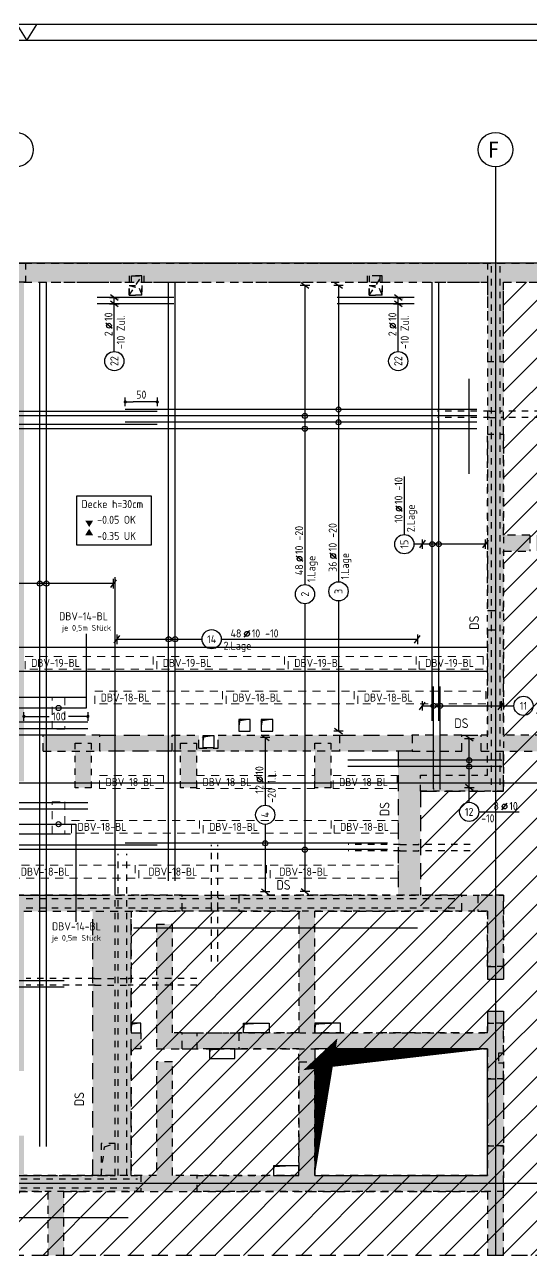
# Model space of a CAD drawing. Extents: x -4.3 to 79.3, y -6.3 to 34.2.
# Drawn here: x 29.69 to 37.62, y 10.48 to 29.7 of the extents above; entities that cross this region are included whole.
import ezdxf
from ezdxf.enums import TextEntityAlignment as Align

# ---------------------------------------------------------------- set-up
doc = ezdxf.new("R2010")
doc.units = 0
doc.header["$LTSCALE"] = 0.5
for name, pattern in [('AUSGEZOGEN', [1000.01, 1000, 0.01]), ('DASHED', [0.75, 0.5, -0.25]), ('DOT', [0.175, 0.05, -0.125]), ('HIDDEN', [0.375, 0.25, -0.125]), ('HIDDEN2', [0.187, 0.125, -0.062]), ('PUNKT', [0.175, 0.05, -0.125]), ('STRICHLINIE', [0.75, 0.5, -0.25]), ('VERDECKT', [0.375, 0.25, -0.125])]:
    doc.linetypes.add(name, pattern=pattern)
for name, color, linetype in [('1.UG', 7, 'Continuous'), ('ACHSEN', 7, 'Continuous'), ('BETON', 7, 'Continuous'), ('Brüstung 1.UG', 7, 'Continuous'), ('DD', 7, 'Continuous'), ('DRUEBER', 7, 'Continuous'), ('DS', 7, 'Continuous'), ('grau_dunkel', 7, 'Continuous'), ('grau_hell', 7, 'Continuous'), ('grau_mittel', 7, 'Continuous'), ('HILFE', 7, 'Continuous'), ('koten', 7, 'Continuous'), ('MASSE', 7, 'Continuous'), ('OBJEKT', 7, 'Continuous'), ('RAHMEN', 7, 'Continuous'), ('RND', 7, 'Continuous'), ('SCHATTEN', 7, 'Continuous'), ('SFP_Achsen', 7, 'Continuous'), ('TEXT', 7, 'Continuous'), ('TWP_Auflager_Schraff', 7, 'Continuous'), ('VERDECKT', 7, 'Continuous'), ('VERDECKT2', 7, 'Continuous')]:
    doc.layers.add(name, color=color, linetype=linetype)
doc.layers.add('NOPLOT', color=7, linetype='Continuous', plot=False)
doc.styles.add('helv', font='tahoma.ttf')
doc.styles.add('txt', font='isocp.shx')
doc.dimstyles.new('DOT_I', dxfattribs={"dimscale": 0.5, "dimtxt": 0.25, "dimasz": 0.25, "dimexe": 0.1, "dimexo": 0.3, "dimgap": 0.1, "dimtad": 1, "dimdec": 3, "dimzin": 3, "dimtxsty": 'txt', "dimblk": 'DOT', "dimblk1": 'DOT', "dimblk2": 'DOT', "dimsah": 1, "dimcen": 0.1, "dimse1": 1, "dimse2": 1, "dimazin": 0, "dimtfac": 1, "dimtdec": 4, "dimtix": 1, "dimtmove": 2, "dimatfit": 3, "dimfxl": 0, "dimtvp": 1, "dimtolj": 1, "dimtzin": 0, "dimarcsym": 0})
pattern_1 = [(0, (-9.57269, -49.19887), (0.0396875, 0.079375), [0, -0.079375])]

# ---------------------------------------------------------------- blocks, each defined once
blk = doc.blocks.new('okrd_o')
at = {"layer": 'koten', "color": 7, "linetype": 'Continuous'}
blk.add_solid([(-0.125, 0.202), (0.125, 0.202), (0, 0)], dxfattribs=at)
at = {"layer": 'koten', "style": 'txt'}
blk.add_attdef('OKRD', (0.25, 0.1), '', height=0.25, dxfattribs=at)
blk = doc.blocks.new('okrd_u')
at = {"layer": 'koten', "color": 7, "linetype": 'Continuous'}
blk.add_solid([(-0.125, -0.202), (0.125, -0.202), (0, 0)], dxfattribs=at)
at = {"layer": 'koten', "style": 'txt'}
blk.add_attdef('OKRD', (0.25, -0.35), '', height=0.25, dxfattribs=at)
blk = doc.blocks.new('lei_gre')
at = {"layer": 'RND', "color": 7, "linetype": 'Continuous'}
for p, q in [((-0.09, -0.12), (0.09, 0.12)), ((0, 0.15), (0, -0.15))]:
    blk.add_line(p, q, dxfattribs=at)
blk = doc.blocks.new('RND_LEI')
at = {"layer": 'RND', "color": 7, "linetype": 'Continuous'}
blk.add_line((1.022, 0.066), (1.19, 0.27), dxfattribs=at)
for centre, radius in [((0, 0), 0.3), ((1.106, 0.168), 0.075)]:
    blk.add_circle(centre, radius, dxfattribs=at)
at = {"layer": 'RND', "color": 7, "linetype": 'Continuous', "style": 'txt'}
blk.add_attdef('POSL', text='', height=0.25, dxfattribs=at).set_placement((0, 0), align=Align.MIDDLE)
blk.add_attdef('ANZ', text='', height=0.25, dxfattribs=at).set_placement((0.931, 0.057), align=Align.RIGHT)
for tag, p in [('DUM', (1.253, 0.057)), ('ABSTD', (1.674, 0.057)), ('POSTXT', (0.374, -0.327))]:
    blk.add_attdef(tag, p, '', height=0.25, dxfattribs=at)
blk = doc.blocks.new('DOT')
at = {"layer": 'MASSE', "color": 7, "linetype": 'Continuous'}
for p, q in [((0, 0), (-1, 0)), ((0, 0.54), (0, -0.54))]:
    blk.add_line(p, q, dxfattribs=at)
at = {"layer": 'MASSE', "color": 7, "linetype": 'Continuous', "const_width": 0.2}
blk.add_lwpolyline([(-0.1, 0, 1), (0.1, 0, 1)], format="xyb", close=True, dxfattribs=at)
blk = doc.blocks.new('*D26')
at = {"layer": 'Defpoints', "color": 0, "linetype": 'AUSGEZOGEN', "transparency": 16777216}
for p in [(31.264, 23.807), (31.264, 23.807), (31.764, 23.807)]:
    blk.add_point(p, dxfattribs=at)
at = {"layer": 'MASSE', "color": 0, "linetype": 'AUSGEZOGEN', "lineweight": -2, "transparency": 16777216}
blk.add_line((31.639, 23.807), (31.389, 23.807), dxfattribs=at)
at = {"layer": 'MASSE', "color": 0, "linetype": 'AUSGEZOGEN', "lineweight": -2, "transparency": 16777216, "xscale": 0.125, "yscale": 0.125, "zscale": 0.125, "rotation": 180}
blk.add_blockref('DOT', (31.264, 23.807), dxfattribs=at)
at = {"layer": 'MASSE', "color": 0, "linetype": 'AUSGEZOGEN', "lineweight": -2, "transparency": 16777216, "xscale": 0.125, "yscale": 0.125, "zscale": 0.125}
blk.add_blockref('DOT', (31.764, 23.807), dxfattribs=at)
at = {"layer": 'MASSE', "color": 0, "linetype": 'AUSGEZOGEN', "transparency": 16777216, "insert": (31.514, 23.92), "char_height": 0.125, "attachment_point": 5, "style": 'txt'}
blk.add_mtext('\\A1;50', dxfattribs=at)
blk = doc.blocks.new('*D39')
at = {"layer": 'Defpoints', "color": 0, "linetype": 'AUSGEZOGEN', "transparency": 16777216}
for p in [(29.679, 18.894), (29.679, 18.894), (30.679, 18.894)]:
    blk.add_point(p, dxfattribs=at)
at = {"layer": 'MASSE', "color": 0, "linetype": 'AUSGEZOGEN', "lineweight": -2, "transparency": 16777216}
for p, q in [((29.804, 18.894), (30.075, 18.894)), ((30.554, 18.894), (30.375, 18.894))]:
    blk.add_line(p, q, dxfattribs=at)
at = {"layer": 'MASSE', "color": 0, "linetype": 'AUSGEZOGEN', "lineweight": -2, "transparency": 16777216, "xscale": 0.125, "yscale": 0.125, "zscale": 0.125, "rotation": 180}
blk.add_blockref('DOT', (29.679, 18.894), dxfattribs=at)
at = {"layer": 'MASSE', "color": 0, "linetype": 'AUSGEZOGEN', "lineweight": -2, "transparency": 16777216, "xscale": 0.125, "yscale": 0.125, "zscale": 0.125}
blk.add_blockref('DOT', (30.679, 18.894), dxfattribs=at)
at = {"layer": 'MASSE', "color": 0, "linetype": 'AUSGEZOGEN', "transparency": 16777216, "insert": (30.225, 18.894), "char_height": 0.125, "attachment_point": 5, "style": 'txt'}
blk.add_mtext('\\A1;100', dxfattribs=at)
blk = doc.blocks.new('A1-35-0')
at = {"layer": 'RAHMEN'}
blk.add_line((118.9, 59.4), (0, 59.4), dxfattribs=at)
at = {"layer": 'RAHMEN', "color": 7, "linetype": 'Continuous'}
for p, q in [((59.14, 59.4), (59.45, 58.9)), ((59.45, 58.9), (59.76, 59.4))]:
    blk.add_line(p, q, dxfattribs=at)
at = {"layer": 'RAHMEN', "color": 5}
blk.add_line((118.4, 58.9), (2, 58.9), dxfattribs=at)

msp = doc.modelspace()

# ---------------------------------------------------------------- hatches: boundary and pattern name
at = {"layer": '1.UG', "linetype": 'DOT'}
h = msp.add_hatch(dxfattribs=at)
h.set_pattern_fill('DOTS', scale=0.05, double=1)
h.set_pattern_definition(pattern_1)
h.paths.add_polyline_path([(32.3895, 13.9513), (32.3895, 13.7013), (33.9795, 13.7013), (33.9795, 11.7263), (32.3895, 11.7263), (32.3895, 11.4763), (37.1795, 11.4763), (37.1795, 12.1863), (36.9295, 12.1863), (36.9295, 11.7263), (34.2295, 11.7263), (34.2295, 13.7013), (36.9295, 13.7013), (36.9295, 13.2363), (37.1795, 13.2363), (37.1795, 14.101), (36.9295, 14.101), (36.9295, 13.9513)], flags=17)
h.paths.add_polyline_path([(13.3545, 11.4763), (13.3545, 11.7263), (9.5895, 11.7263), (9.5895, 11.4763)], flags=17)
h.paths.add_polyline_path([(4.6895, 13.8713), (4.6895, 25.6763), (8.1795, 25.6763), (8.1795, 17.7263), (9.5545, 17.7263), (9.5545, 17.9763), (8.4295, 17.9763), (8.4295, 25.6763), (10.6795, 25.6763), (10.6795, 24.4363), (10.9295, 24.4363), (10.9295, 25.9763), (4.5295, 25.9763), (4.5295, 18.9013), (4.4795, 18.9013), (4.4795, 14.1713), (4.0245, 14.1713), (4.0245, 13.8713)])
h.paths.add_polyline_path([(10.9295, 23.3013), (10.6795, 23.3013), (10.6795, 17.7263), (10.9295, 17.7263)])
h.paths.add_polyline_path([(43.1545, 11.7513), (43.1545, 11.4513), (43.4545, 11.4513), (43.4545, 11.7513)])
h.paths.add_polyline_path([(43.4545, 18.4763), (43.1545, 18.4763), (43.1545, 17.7263), (43.4545, 17.7263)])
h.paths.add_polyline_path([(43.4545, 25.9763), (36.9295, 25.9763), (36.9295, 24.4363), (37.1795, 24.4363), (37.1795, 25.6763), (39.4295, 25.6763), (39.4295, 17.9763), (38.3045, 17.9763), (38.3045, 17.7263), (39.6795, 17.7263), (39.6795, 25.6763), (43.1545, 25.6763), (43.1545, 20.9763), (43.4545, 20.9763)])
h.paths.add_polyline_path([(36.9295, 17.9763), (35.8795, 17.9763), (35.8795, 17.7263), (37.1795, 17.7263), (37.1795, 23.3013), (36.9295, 23.3013)])
h.paths.add_polyline_path([(34.2295, 17.7813), (34.4795, 17.7813), (34.4795, 18.4763), (34.2295, 18.4763)])
h.paths.add_polyline_path([(32.3795, 18.4763), (32.1295, 18.4763), (32.1295, 17.7813), (32.3795, 17.7813)])
h.paths.add_polyline_path([(30.7295, 18.4763), (30.4795, 18.4763), (30.4795, 17.7813), (30.7295, 17.7813)])
h.paths.add_polyline_path([(28.6295, 18.4763), (28.3795, 18.4763), (28.3795, 17.7813), (28.6295, 17.7813)])
h.paths.add_polyline_path([(26.7295, 17.7813), (26.9795, 17.7813), (26.9795, 18.4763), (26.7295, 18.4763)])
h.paths.add_polyline_path([(24.6295, 17.7813), (24.8795, 17.7813), (24.8795, 18.4763), (24.6295, 18.4763)])
h.paths.add_polyline_path([(22.9795, 17.7813), (23.2295, 17.7813), (23.2295, 18.4763), (22.9795, 18.4763)])
h.paths.add_polyline_path([(21.1295, 18.4763), (20.8795, 18.4763), (20.8795, 17.7813), (21.1295, 17.7813)])
h.paths.add_polyline_path([(19.2295, 17.7813), (19.4795, 17.7813), (19.4795, 18.4763), (19.2295, 18.4763)])
h.paths.add_polyline_path([(17.1295, 17.7813), (17.3795, 17.7813), (17.3795, 18.4763), (17.1295, 18.4763)])
h.paths.add_polyline_path([(15.7295, 18.4763), (15.4795, 18.4763), (15.4795, 17.7813), (15.7295, 17.7813)])
h.paths.add_polyline_path([(13.6295, 18.4763), (13.3795, 18.4763), (13.3795, 17.7813), (13.6295, 17.7813)])
h.paths.add_polyline_path([(14.7045, 25.9763), (14.4045, 25.9763), (14.4045, 25.6763), (14.7045, 25.6763)])
h.paths.add_polyline_path([(21.9045, 25.6763), (22.2045, 25.6763), (22.2045, 25.9763), (21.9045, 25.9763)])
h.paths.add_polyline_path([(29.7045, 25.9763), (29.4045, 25.9763), (29.4045, 25.6763), (29.7045, 25.6763)])
h.paths.add_polyline_path([(31.1045, 11.7263), (19.0295, 11.7263), (19.0295, 15.8513), (20.2295, 15.8513), (20.2295, 16.1013), (17.4645, 16.1013), (17.4645, 15.8513), (17.6145, 15.8513), (17.6145, 14.6613), (14.7645, 14.6613), (14.7645, 15.8513), (16.5795, 15.8513), (16.5795, 16.1013), (8.1795, 16.1013), (8.1795, 11.4763), (8.5795, 11.4763), (8.5795, 11.7263), (8.4295, 11.7263), (8.4295, 15.8513), (14.5145, 15.8513), (14.5145, 11.7263), (14.3645, 11.7263), (14.3645, 11.4763), (14.9145, 11.4763), (14.9145, 11.7263), (14.7645, 11.7263), (14.7645, 14.4113), (17.8645, 14.4113), (17.8645, 15.8513), (18.7795, 15.8513), (18.7795, 11.7263), (15.9245, 11.7263), (15.9245, 11.4763), (31.5045, 11.4763), (31.5045, 11.7263), (31.3545, 11.7263), (31.3545, 13.7013), (31.5045, 13.7013), (31.5045, 13.9513), (31.3545, 13.9513), (31.3545, 15.8513), (36.9295, 15.8513), (36.9295, 14.986), (37.1795, 14.986), (37.1795, 16.1013), (31.1045, 16.1013)])
h.paths.add_polyline_path([(4.4795, 10.4763), (4.6895, 10.4763), (4.6895, 11.8213), (4.0245, 11.8213), (4.0245, 11.5213), (4.4795, 11.5213)])
at = {"layer": 'Brüstung 1.UG', "linetype": 'DOT'}
h = msp.add_hatch(dxfattribs=at)
h.set_pattern_fill('DOTS', color=102, scale=0.05, double=1)
h.set_pattern_definition(pattern_1)
h.paths.add_polyline_path([(14.4045, 25.6763), (14.4045, 25.9763), (10.9295, 25.9763), (10.9295, 25.6763)])
h.paths.add_polyline_path([(21.9045, 25.6763), (21.9045, 25.9763), (14.7045, 25.9763), (14.7045, 25.6763)])
h.paths.add_polyline_path([(29.4045, 25.6763), (29.4045, 25.9763), (22.2045, 25.9763), (22.2045, 25.6763)])
h.paths.add_polyline_path([(36.9295, 25.6763), (36.9295, 25.9763), (29.7045, 25.9763), (29.7045, 25.6763)])
h.paths.add_polyline_path([(43.4545, 17.7263), (43.1545, 17.7263), (43.1545, 11.7513), (43.4545, 11.7513)])
h.paths.add_polyline_path([(43.1545, 10.4763), (43.4545, 10.4763), (43.4545, 11.4513), (43.1545, 11.4513)])
at = {"layer": 'grau_hell', "linetype": 'AUSGEZOGEN'}
h = msp.add_hatch(dxfattribs=at)
h.set_pattern_fill('ANSI31', color=9, scale=0.1, style=0, double=1)
h.set_pattern_definition([(45, (-0.26874, -11.68213), (-0.2245064, 0.2245064), [])])
h.paths.add_polyline_path([(34.2295, 13.7013), (36.9295, 13.7013), (36.9295, 11.7263), (34.2295, 11.7263)], flags=16)
h.paths.add_polyline_path([(10.9295, 15.8513), (10.9295, 17.7263), (10.6795, 17.7263), (10.6795, 25.6763), (8.1795, 25.6763), (8.1795, 20.8113), (6.7295, 20.8113), (6.7295, 20.3463), (6.2045, 20.3463), (6.2045, 20.7635), (4.4545, 20.7635), (4.4545, 18.9013), (4.4045, 18.9013), (4.4045, 14.1713), (4.0245, 14.1713), (4.0245, 11.5213), (4.4045, 11.5213), (4.4045, 10.4763), (43.4545, 10.4763), (43.4545, 21.7635), (41.7045, 21.7635), (41.7045, 21.3463), (41.1295, 21.3463), (41.1295, 21.8113), (39.6795, 21.8113), (39.6795, 25.6763), (37.1795, 25.6763), (37.1795, 17.7263), (35.8795, 17.7263), (35.8795, 15.8513), (31.3545, 15.8513), (31.3545, 11.4763), (20.2295, 11.4763), (20.2295, 15.8513), (17.4645, 15.8513), (17.4645, 16.1013), (16.5795, 16.1013), (16.5795, 15.8513)])
at = {"layer": 'grau_hell'}
msp.add_hatch(color=9, dxfattribs=at).paths.add_polyline_path([(36.5295, 18.6013), (36.5295, 18.3513), (36.8295, 18.3513), (36.8295, 18.6013)])
h = msp.add_hatch(color=9, dxfattribs=at)
h.paths.add_polyline_path([(35.7495, 18.3513), (35.5295, 18.3513), (35.5295, 16.1013), (35.8795, 16.1013), (35.8795, 17.7263), (35.8795, 17.9763), (36.9295, 17.9763), (36.9295, 18.3513)])
h.paths.add_polyline_path([(35.8795, 17.9763), (35.8795, 17.7263), (37.0545, 17.7263), (37.0545, 18.3513), (36.9295, 18.3513), (36.9295, 17.9763)])
h.paths.add_polyline_path([(37.0545, 17.7263), (37.1795, 17.7263), (37.1795, 18.3513), (37.0545, 18.3513)])
at = {"layer": 'grau_mittel'}
h = msp.add_hatch(color=61, dxfattribs=at)
h.paths.add_polyline_path([(37.6895, 21.7263), (37.6895, 21.4763), (37.7995, 21.4763), (37.7995, 21.7263)])
h.paths.add_polyline_path([(16.9295, 10.4763), (17.1795, 10.4763), (17.1795, 11.4763), (17.4145, 11.4763), (17.4145, 11.7263), (16.7945, 11.7263), (16.7945, 11.4763), (16.9295, 11.4763)])
h.paths.add_polyline_path([(8.1795, 17.1262), (8.4295, 17.1262), (8.4295, 17.3163), (8.1795, 17.3163)])
h.paths.add_polyline_path([(8.4295, 16.9262), (8.1795, 16.9262), (8.1795, 15.8013), (4.7545, 15.8013), (4.7545, 18.6513), (8.1795, 18.6513), (8.1795, 18.4513), (8.4295, 18.4513), (8.4295, 19.0513), (8.1795, 19.0513), (8.1795, 18.9013), (4.7545, 18.9013), (4.7545, 25.6763), (8.1795, 25.6763), (8.1795, 20.5513), (8.4295, 20.5513), (8.4295, 25.9763), (4.4545, 25.9763), (4.4545, 18.9013), (4.4045, 18.9013), (4.4045, 10.4763), (4.7545, 10.4763), (4.7545, 11.4763), (8.5495, 11.4763), (8.5495, 11.7263), (8.4295, 11.7263), (8.4295, 12.4713), (8.1795, 12.4713), (8.1795, 11.7263), (4.7545, 11.7263), (4.7545, 15.5513), (8.1795, 15.5513), (8.1795, 14.4813), (8.4295, 14.4813)])
h.paths.add_polyline_path([(11.4295, 11.7263), (11.4295, 11.4763), (14.7845, 11.4763), (14.7845, 11.7263)])
h.paths.add_polyline_path([(11.1295, 11.4763), (11.1295, 11.7263), (10.5595, 11.7263), (10.5595, 11.4763), (10.6795, 11.4763), (10.6795, 10.4763), (10.9295, 10.4763), (10.9295, 11.4763)])
h.paths.add_polyline_path([(19.6245, 11.4763), (19.6245, 11.7263), (19.4245, 11.7263), (19.4245, 11.4763)])
h.paths.add_polyline_path([(27.2845, 11.4763), (27.2845, 11.7263), (19.9244, 11.7263), (19.9244, 11.4763)])
h.paths.add_polyline_path([(31.7545, 13.7013), (32.1545, 13.7013), (32.1545, 13.9513), (32.0045, 13.9513), (32.0045, 15.6512), (31.7545, 15.6512)])
h.paths.add_polyline_path([(34.2295, 13.5012), (33.9795, 13.5012), (33.9795, 11.7263), (32.0045, 11.7263), (32.0045, 13.5011), (31.7545, 13.5011), (31.7545, 11.7263), (29.6795, 11.7263), (29.6795, 12.3463), (29.4295, 12.3463), (29.4295, 11.7263), (27.5845, 11.7263), (27.5845, 11.4763), (30.0545, 11.4763), (30.0545, 10.4763), (30.3045, 10.4763), (30.3045, 11.4763), (36.9295, 11.4763), (36.9295, 10.4763), (37.1795, 10.4763), (37.1795, 12.1863), (36.9295, 12.1863), (36.9295, 11.7263), (34.2295, 11.7263)])
h.paths.add_polyline_path([(36.7795, 16.1013), (36.7795, 15.8513), (36.9295, 15.8513), (36.9295, 14.9863), (37.1795, 14.9863), (37.1795, 16.1013)])
h.paths.add_polyline_path([(37.1795, 13.4862), (37.0995, 13.4862), (37.0995, 13.6362), (37.1795, 13.6362), (37.1795, 14.1013), (36.9295, 14.1013), (36.9295, 13.9513), (34.2295, 13.9512), (34.2295, 15.8513), (36.5295, 15.8513), (36.5295, 16.1013), (33.0395, 16.1013), (33.0395, 15.8513), (33.9795, 15.8512), (33.9795, 13.9513), (33.0395, 13.9513), (33.0395, 13.7013), (36.9295, 13.7013), (36.9295, 13.2363), (37.1795, 13.2363)])
h.paths.add_polyline_path([(36.5295, 18.3513), (36.5295, 18.6013), (35.7495, 18.6013), (35.7495, 18.3513)])
h.paths.add_polyline_path([(36.8295, 18.6013), (36.8295, 18.3513), (37.7995, 18.3513), (37.7995, 18.6013), (37.1795, 18.6013), (37.1795, 20.2463), (36.9295, 20.2463), (36.9295, 18.6013)])
h.paths.add_polyline_path([(29.9795, 18.6013), (29.9795, 18.3513), (30.8645, 18.3513), (30.8645, 18.6013)])
h.paths.add_polyline_path([(32.1545, 16.1013), (29.4295, 16.1013), (29.4295, 13.3563), (29.6795, 13.3563), (29.6795, 15.8513), (31.7545, 15.8513), (31.7545, 15.8512), (32.0045, 15.8512), (32.0045, 15.8513), (32.1545, 15.8513)])
h.paths.add_polyline_path([(31.5595, 25.7762), (31.5595, 25.6763), (35.0495, 25.6763), (35.0495, 25.7762), (35.2495, 25.7762), (35.2495, 25.6763), (36.9295, 25.6763), (36.9295, 20.5463), (37.1795, 20.5463), (37.1795, 21.4763), (37.5895, 21.4763), (37.5895, 21.7263), (37.1795, 21.7263), (37.1795, 25.6763), (39.4295, 25.6763), (39.4295, 21.7263), (38.8095, 21.7263), (38.8095, 21.4763), (39.4295, 21.4763), (39.4295, 18.6013), (38.8095, 18.6013), (38.8095, 18.3513), (39.4295, 18.3513), (39.4295, 18.1513), (39.6795, 18.1513), (39.6795, 25.6763), (43.1545, 25.6763), (43.1545, 16.5013), (39.6795, 16.5013), (39.6795, 16.6513), (39.4295, 16.6513), (39.4295, 15.2513), (39.6795, 15.2513), (39.6795, 15.6263), (39.5795, 15.6263), (39.5795, 15.9763), (39.6795, 15.9763), (39.6795, 16.2513), (43.1545, 16.2513), (43.1545, 11.4263), (39.6795, 11.4263), (39.6795, 12.2263), (39.4295, 12.2263), (39.4295, 11.0263), (39.6795, 11.0263), (39.6795, 11.1763), (43.1545, 11.1763), (43.1545, 10.4763), (43.4545, 10.4763), (43.4545, 25.9763), (29.4295, 25.9763), (29.4295, 17.8813), (29.6795, 17.8813), (29.6795, 25.6763), (31.3595, 25.6763), (31.3595, 25.7762)])
h = msp.add_hatch(color=61, dxfattribs=at)
h.paths.add_polyline_path([(31.9995, 18.3513), (31.9995, 18.6013), (30.8645, 18.6013), (30.8645, 18.3513)])
h.paths.add_polyline_path([(35.5295, 18.3513), (35.5295, 18.6013), (34.6145, 18.6013), (34.6145, 18.3513)])
h.paths.add_polyline_path([(35.5295, 18.3513), (35.7495, 18.3513), (35.7495, 18.6013), (35.5295, 18.6013)])
h.paths.add_polyline_path([(32.4145, 18.4012), (32.4145, 18.6013), (31.9995, 18.6013), (31.9995, 18.3513), (34.6145, 18.3513), (34.6145, 18.6013), (32.7145, 18.6013), (32.7145, 18.4012)])
for points in [[(33.0395, 15.8513), (33.0395, 16.1013), (32.1545, 16.1013), (32.1545, 15.8513)], [(32.1545, 13.9513), (32.1545, 13.7013), (33.0395, 13.7013), (33.0395, 13.9513)], [(37.1795, 13.2363), (36.9295, 13.2363), (36.9295, 12.1863), (37.1795, 12.1863)]]:
    msp.add_hatch(color=61, dxfattribs=at).paths.add_polyline_path(points)
h = msp.add_hatch(color=61, dxfattribs=at)
h.paths.add_polyline_path([(36.9295, 14.7913), (37.1795, 14.7913), (37.1795, 14.9863), (36.9295, 14.9863)])
h.paths.add_polyline_path([(37.1795, 14.2913), (36.9295, 14.2913), (36.9295, 14.1013), (37.1795, 14.1013)])

# ---------------------------------------------------------------- linework, layer by layer
at = {"layer": '1.UG', "color": 7, "linetype": 'PUNKT', "lineweight": -2}
for points in [[(29.4045, 25.9763), (29.7045, 25.9763), (29.7045, 25.6763), (29.4045, 25.6763)], [(30.4795, 18.4763), (30.7295, 18.4763), (30.7295, 17.7813), (30.4795, 17.7813)], [(32.1295, 18.4763), (32.3795, 18.4763), (32.3795, 17.7813), (32.1295, 17.7813)], [(34.2295, 18.4763), (34.4795, 18.4763), (34.4795, 17.7813), (34.2295, 17.7813)]]:
    msp.add_lwpolyline(points, close=True, dxfattribs=at)
for points in [[(43.4545, 20.9763), (43.4545, 25.9763), (36.9295, 25.9763), (36.9295, 24.4363), (37.1795, 24.4363), (37.1795, 25.6763), (39.4295, 25.6763), (39.4295, 17.9763), (38.3045, 17.9763), (38.3045, 17.7263), (39.6795, 17.7263), (39.6795, 25.6763), (43.1545, 25.6763), (43.1545, 20.9763), (43.4545, 20.9763)], [(36.9295, 23.3013), (37.1795, 23.3013), (37.1795, 17.7263), (35.8795, 17.7263), (35.8795, 17.9763), (36.9295, 17.9763), (36.9295, 23.3013)], [(19.0295, 11.7263), (31.1045, 11.7263), (31.1045, 16.1013), (37.1795, 16.1013), (37.1795, 14.986), (36.9295, 14.986), (36.9295, 15.8513), (31.3545, 15.8513), (31.3545, 13.9513), (31.5045, 13.9513), (31.5045, 13.7013), (31.3545, 13.7013), (31.3545, 11.7263), (31.5045, 11.7263), (31.5045, 11.4763), (15.9245, 11.4763)], [(32.3895, 13.9513), (36.9295, 13.9513), (36.9295, 14.101), (37.1795, 14.101), (37.1795, 13.2363), (36.9295, 13.2363), (36.9295, 13.7013), (34.2295, 13.7013), (34.2295, 11.7263), (36.9295, 11.7263), (36.9295, 12.1863), (37.1795, 12.1863), (37.1795, 11.4763), (32.3895, 11.4763), (32.3895, 11.7263), (33.9795, 11.7263), (33.9795, 13.7013), (32.3895, 13.7013), (32.3895, 13.9513)]]:
    msp.add_lwpolyline(points, dxfattribs=at)
at = {"layer": 'ACHSEN', "color": 140, "linetype": 'AUSGEZOGEN'}
for p, q in [((37.0545, 27.4763), (37.0545, 10.4763)), ((43.4545, 25.9763), (2.2545, 25.9763)), ((43.4545, 17.8513), (2.2545, 17.8513)), ((43.4545, 11.6013), (2.2545, 11.6013))]:
    msp.add_line(p, q, dxfattribs=at)
at = {"layer": 'BETON', "color": 6, "linetype": 'AUSGEZOGEN'}
msp.add_line((43.4545, 25.9763), (27.2045, 25.9763), dxfattribs=at)
for points in [[(33.0395, 18.6663), (33.2195, 18.6663), (33.2195, 18.8463), (33.0395, 18.8463)], [(33.3895, 18.6663), (33.5695, 18.6663), (33.5695, 18.8463), (33.3895, 18.8463)], [(32.4745, 18.4113), (32.6545, 18.4113), (32.6545, 18.5913), (32.4745, 18.5913)], [(31.5045, 14.1013), (31.3545, 14.1013), (31.3545, 13.9513), (31.5045, 13.9513)], [(33.1145, 14.1013), (33.5145, 14.1013), (33.5145, 13.9513), (33.1145, 13.9513)], [(34.2295, 13.9512), (34.6295, 13.9512), (34.6295, 14.1013), (34.2295, 14.1013)], [(32.5795, 13.5513), (32.9795, 13.5513), (32.9795, 13.7013), (32.5795, 13.7013)], [(34.2295, 11.7263), (36.9295, 11.7263), (36.9295, 13.7013), (34.2295, 13.7013)], [(33.5795, 11.7263), (33.9795, 11.7263), (33.9795, 11.8763), (33.5795, 11.8763)]]:
    msp.add_lwpolyline(points, close=True, dxfattribs=at)
at = {"layer": 'Brüstung 1.UG', "color": 102, "linetype": 'DOT'}
for p, q in [((29.7045, 25.9763), (36.9295, 25.9763)), ((29.7045, 25.6763), (36.9295, 25.6763))]:
    msp.add_line(p, q, dxfattribs=at)
at = {"layer": 'DD', "color": 7, "linetype": 'HIDDEN2'}
for p, q in [((31.3245, 25.6263), (31.4812, 25.5861)), ((31.4812, 25.5861), (31.5245, 25.4763)), ((35.0795, 25.6263), (35.2362, 25.5861)), ((35.2362, 25.5861), (35.2795, 25.4763)), ((30.8845, 11.7263), (30.9393, 12.1712)), ((30.9393, 12.1712), (31.1045, 12.2263))]:
    msp.add_line(p, q, dxfattribs=at)
for points in [[(31.3245, 25.6263), (31.5245, 25.6263), (31.5245, 25.4763), (31.3245, 25.4763)], [(35.0795, 25.6263), (35.2795, 25.6263), (35.2795, 25.4763), (35.0795, 25.4763)], [(30.8845, 11.7263), (31.1045, 11.7263), (31.1045, 12.2263), (30.8845, 12.2263)]]:
    msp.add_lwpolyline(points, close=True, dxfattribs=at)
at = {"layer": 'DRUEBER', "color": 7, "linetype": 'PUNKT'}
for p, q in [((31.3245, 25.4763), (31.5245, 25.7763)), ((35.0795, 25.4763), (35.2795, 25.7763))]:
    msp.add_line(p, q, dxfattribs=at)
for points in [[(31.3245, 25.4763), (31.5245, 25.4763), (31.5245, 25.7763), (31.3245, 25.7763)], [(35.0795, 25.4763), (35.2795, 25.4763), (35.2795, 25.7763), (35.0795, 25.7763)]]:
    msp.add_lwpolyline(points, close=True, dxfattribs=at)
at = {"layer": 'DS', "color": 1, "linetype": 'DASHED'}
for p, q in [((36.5295, 18.6013), (36.8295, 18.6013)), ((35.5295, 18.3513), (35.5295, 16.1013)), ((37.1795, 17.7263), (37.1795, 18.3513)), ((35.8795, 17.7263), (35.8795, 16.1013)), ((35.8795, 17.7263), (37.1795, 17.7263)), ((30.7543, 11.7263), (30.7543, 15.8513)), ((31.3545, 11.7263), (31.3545, 15.8513)), ((20.5793, 11.7263), (30.7543, 11.7263))]:
    msp.add_line(p, q, dxfattribs=at)
at = {"layer": 'grau_dunkel', "color": 21}
msp.add_lwpolyline([(36.9295, 13.7013, 0, 0.31, 0), (34.2384, 13.5465, 0, 0, 0), (34.39, 13.6881, 0.3221, 0, 0), (34.2295, 11.7263, 0, 0, 0)], format="xyseb", dxfattribs=at)
at = {"layer": 'grau_hell', "color": 9}
msp.add_solid([(30.7543, 11.7263), (31.3545, 11.7263), (30.7543, 15.8513), (31.3545, 15.8513)], dxfattribs=at)
at = {"layer": 'HILFE', "color": 102, "linetype": 'AUSGEZOGEN'}
for p, q in [((30.6593, 19.0261), (30.6593, 20.1843)), ((19.5951, 19.0261), (30.6593, 19.0261)), ((19.5951, 17.2115), (30.4925, 17.2115)), ((30.4925, 17.2115), (30.4925, 15.6859))]:
    msp.add_line(p, q, dxfattribs=at)
at = {"layer": 'HILFE', "color": 102, "linetype": 'DASHED'}
msp.add_line((43.5545, 10.4763), (4.3045, 10.4763), dxfattribs=at)
at = {"layer": 'NOPLOT', "color": 191, "linetype": 'AUSGEZOGEN'}
for p, q in [((36.6445, 22.6825), (36.6445, 24.1664)), ((31.1045, 16.1013), (31.1045, 21.071)), ((28.4295, 19.9763), (36.9295, 19.9763)), ((28.4295, 19.6013), (36.9295, 19.6013)), ((10.9545, 19.1948), (30.6568, 19.1948)), ((30.5341, 18.6013), (12.3956, 18.6013)), ((10.9545, 17.0627), (30.4084, 17.0627)), ((20.5793, 16.1013), (31.0008, 16.1013)), ((31.3915, 15.5908), (35.8335, 15.5908)), ((20.258, 11.0655), (31.3106, 11.0655))]:
    msp.add_line(p, q, dxfattribs=at)
at = {"layer": 'OBJEKT', "color": 1, "linetype": 'AUSGEZOGEN'}
msp.add_lwpolyline([(30.5043, 22.3403), (31.6707, 22.3403), (31.6707, 21.5707), (30.5043, 21.5707)], close=True, dxfattribs=at)
at = {"layer": 'RND', "color": 7, "linetype": 'AUSGEZOGEN'}
for p, q in [((34.0737, 25.6273), (34.0737, 20.9539)), ((34.5984, 25.6263), (34.5984, 20.9974)), ((31.0924, 24.5943), (31.0924, 25.2343)), ((35.5325, 24.5943), (35.5325, 25.2343)), ((35.6284, 21.7352), (35.6284, 22.6414)), ((35.9114, 21.5852), (35.7784, 21.5852)), ((36.8952, 21.5852), (35.9114, 21.5852)), ((31.0775, 20.9699), (29.4744, 20.9699)), ((34.0737, 20.6539), (34.0737, 16.1594)), ((34.5984, 20.6974), (34.5984, 18.6667)), ((31.1337, 20.1005), (32.4643, 20.1005)), ((32.7643, 20.1005), (35.8324, 20.1005)), ((35.9078, 19.0597), (37.1411, 19.0597)), ((37.1411, 19.0597), (37.3417, 19.0597)), ((33.4518, 18.5633), (33.4518, 17.5079)), ((36.6429, 17.7837), (36.6429, 18.5511)), ((36.6429, 17.5536), (36.6429, 17.7837)), ((36.7929, 17.4036), (37.426, 17.4036)), ((33.4518, 17.2079), (33.4518, 16.1544))]:
    msp.add_line(p, q, dxfattribs=at)
at = {"layer": 'RND', "color": 102, "linetype": 'AUSGEZOGEN'}
for p, q in [((31.0924, 25.2343), (31.0924, 25.4369)), ((35.5325, 25.2343), (35.5325, 25.4369))]:
    msp.add_line(p, q, dxfattribs=at)
at = {"layer": 'RND', "color": 1, "linetype": 'HIDDEN2'}
for p, q in [((31.1537, 11.7263), (31.1537, 16.7505)), ((31.2903, 11.7263), (31.2903, 16.7505))]:
    msp.add_line(p, q, dxfattribs=at)
for points in [[(36.9864, 25.9273), (36.9864, 17.7763)], [(37.1193, 25.9273), (37.1193, 17.7763)], [(36.9645, 23.6612), (36.1445, 23.6612)], [(36.9645, 23.6612), (37.1445, 23.6612)], [(37.9645, 23.6612), (37.1445, 23.6612)], [(36.9645, 23.5612), (36.1445, 23.5612)], [(36.9645, 23.5612), (37.1445, 23.5612)], [(37.9645, 23.5612), (37.1445, 23.5612)], [(32.613, 16.0663), (32.613, 16.8863)], [(32.713, 16.0663), (32.713, 16.8863)], [(35.5595, 16.8941), (34.7495, 16.8941)], [(35.5595, 16.7941), (34.7495, 16.7941)], [(35.5595, 16.8941), (35.8495, 16.8941)], [(35.5595, 16.7941), (35.8495, 16.7941)], [(36.6595, 16.8941), (35.8495, 16.8941)], [(36.6595, 16.7941), (35.8495, 16.7941)], [(29.716, 16.0494), (36.4795, 16.0494)], [(32.613, 15.8863), (32.613, 16.0663)], [(32.713, 15.8863), (32.713, 16.0663)], [(29.716, 15.903), (36.4795, 15.903)], [(32.613, 15.0663), (32.613, 15.8863)], [(32.713, 15.0663), (32.713, 15.8863)], [(30.7845, 14.7988), (29.7145, 14.7988)], [(30.7845, 14.6988), (29.7145, 14.6988)], [(30.7845, 14.7988), (31.3145, 14.7988)], [(30.7845, 14.6988), (31.3145, 14.6988)], [(32.3845, 14.7988), (31.3145, 14.7988)], [(32.3845, 14.6988), (31.3145, 14.6988)], [(19.6295, 11.6737), (31.4545, 11.6737)], [(19.6295, 11.5326), (31.4545, 11.5326)]]:
    msp.add_lwpolyline(points, dxfattribs=at)
at = {"layer": 'RND', "color": 1, "linetype": 'AUSGEZOGEN'}
for points in [[(29.9291, 12.1763), (29.9291, 25.6763)], [(30.0291, 12.1763), (30.0291, 25.6763)], [(31.9422, 16.3263), (31.9422, 25.6763)], [(32.0422, 16.3263), (32.0422, 25.6763)], [(36.0657, 18.8263), (36.0657, 25.6763)], [(36.1657, 18.8263), (36.1657, 25.6763)], [(32.0245, 25.4369), (30.8245, 25.4369)], [(35.7795, 25.4369), (34.5795, 25.4369)], [(32.0245, 25.3369), (30.8245, 25.3369)], [(35.7795, 25.3369), (34.5795, 25.3369)], [(21.2645, 23.6612), (31.7645, 23.6612)], [(36.7645, 23.6884), (31.2645, 23.6884)], [(21.2645, 23.4612), (31.7645, 23.4612)], [(36.7645, 23.5884), (26.2645, 23.5884)], [(36.7645, 23.4884), (31.2645, 23.4884)], [(36.7645, 23.3884), (26.2645, 23.3884)], [(36.0868, 17.7613), (36.0868, 19.3613)], [(36.1868, 17.7613), (36.1868, 19.3613)], [(26.1103, 18.8074), (30.6795, 18.8074)], [(26.1103, 18.7074), (30.6795, 18.7074)], [(37.1445, 18.2107), (34.7445, 18.2107)], [(37.1445, 18.1107), (34.7445, 18.1107)], [(19.4295, 17.5501), (30.6795, 17.5501)], [(19.4295, 17.4501), (30.6795, 17.4501)], [(21.2645, 16.8862), (31.7645, 16.8862)], [(35.3645, 16.8134), (24.8645, 16.8134)], [(35.3645, 16.9134), (31.2645, 16.9134)], [(21.1095, 14.7716), (30.3095, 14.7716)], [(21.1095, 14.6716), (30.3095, 14.6716)]]:
    msp.add_lwpolyline(points, dxfattribs=at)
at = {"layer": 'RND', "color": 7, "linetype": 'AUSGEZOGEN', "const_width": 0.0125}
for points in [[(36.9582, 23.6612, 1), (36.9707, 23.6612, 1)], [(37.1382, 23.6612, 1), (37.1507, 23.6612, 1)], [(36.9582, 23.5612, 1), (36.9707, 23.5612, 1)], [(37.1382, 23.5612, 1), (37.1507, 23.5612, 1)], [(37.1382, 18.2107, 1), (37.1507, 18.2107, 1)], [(37.1382, 18.1107, 1), (37.1507, 18.1107, 1)], [(36.0805, 17.7613, 1), (36.093, 17.7613, 1)], [(36.1805, 17.7613, 1), (36.193, 17.7613, 1)], [(35.5657, 16.8941, 1), (35.5532, 16.8941, 1)], [(35.5657, 16.7941, 1), (35.5532, 16.7941, 1)], [(35.8557, 16.8941, 1), (35.8432, 16.8941, 1)], [(35.8557, 16.7941, 1), (35.8432, 16.7941, 1)], [(32.613, 16.0725, 1), (32.613, 16.06, 1)], [(32.713, 16.0725, 1), (32.713, 16.06, 1)], [(32.613, 15.8925, 1), (32.613, 15.88, 1)], [(32.713, 15.8925, 1), (32.713, 15.88, 1)], [(30.7782, 14.7988, 1), (30.7907, 14.7988, 1)], [(31.3082, 14.7988, 1), (31.3207, 14.7988, 1)], [(30.7782, 14.6988, 1), (30.7907, 14.6988, 1)], [(31.3082, 14.6988, 1), (31.3207, 14.6988, 1)]]:
    msp.add_lwpolyline(points, format="xyb", close=True, dxfattribs=at)
at = {"layer": 'RND', "color": 7, "linetype": 'AUSGEZOGEN'}
for centre in [(34.5984, 23.6884), (34.0737, 23.5884), (34.5984, 23.4884), (34.0737, 23.3884), (36.0657, 21.5852), (36.1657, 21.5852), (29.9291, 20.9699), (30.0291, 20.9699), (31.9422, 20.1005), (32.0422, 20.1005), (30.22, 19.0261), (36.0868, 19.0597), (36.1868, 19.0597), (36.6429, 18.2107), (36.6429, 18.1107), (30.22, 17.2115), (33.4518, 16.9134), (34.0737, 16.8134)]:
    msp.add_circle(centre, 0.04, dxfattribs=at)
at = {"layer": 'SCHATTEN', "color": 1, "linetype": 'AUSGEZOGEN'}
for points in [[(33.0395, 18.6663, 0, 0.0294, 0), (33.0541, 18.8451, 0, 0, 0), (33.0407, 18.8316, 0.0294, 0, 0), (33.2195, 18.8463, 0, 0, 0)], [(33.3895, 18.6663, 0, 0.0294, 0), (33.4041, 18.8451, 0, 0, 0), (33.3907, 18.8316, 0.0294, 0, 0), (33.5695, 18.8463, 0, 0, 0)], [(32.4745, 18.4113, 0, 0.0294, 0), (32.4891, 18.5901, 0, 0, 0), (32.4757, 18.5766, 0.0294, 0, 0), (32.6545, 18.5913, 0, 0, 0)], [(31.3545, 13.9513, 0, 0.0245, 0), (31.3666, 14.1003, 0, 0, 0), (31.3555, 14.0891, 0.0245, 0, 0), (31.5045, 14.1013, 0, 0, 0)], [(33.1145, 13.9513, 0, 0.0245, 0), (33.1266, 14.1003, 0, 0, 0), (33.1148, 14.0901, 0.0224, 0, 0), (33.5145, 14.1013, 0, 0, 0)], [(34.2295, 13.9512, 0, 0.0245, 0), (34.2416, 14.1003, 0, 0, 0), (34.2298, 14.0901, 0.0224, 0, 0), (34.6295, 14.1013, 0, 0, 0)], [(32.5795, 13.5513, 0, 0.0245, 0), (32.5916, 13.7003, 0, 0, 0), (32.5798, 13.6901, 0.0224, 0, 0), (32.9795, 13.7013, 0, 0, 0)], [(33.5795, 11.7263, 0, 0.0245, 0), (33.5916, 11.8753, 0, 0, 0), (33.5798, 11.8651, 0.0224, 0, 0), (33.9795, 11.8763, 0, 0, 0)]]:
    msp.add_lwpolyline(points, format="xyseb", dxfattribs=at)
at = {"layer": 'SFP_Achsen', "color": 7, "linetype": 'AUSGEZOGEN'}
for centre in [(29.5545, 27.7467), (37.0545, 27.7467)]:
    msp.add_circle(centre, 0.2705, dxfattribs=at)
at = {"layer": 'TWP_Auflager_Schraff', "color": 171, "linetype": 'HIDDEN', "lineweight": 0}
for points in [[(31.6982, 19.8308), (31.6982, 19.6308), (29.6982, 19.6308), (29.6982, 19.8308)], [(33.7559, 19.8308), (33.7559, 19.6308), (31.7559, 19.6308), (31.7559, 19.8308)], [(35.8136, 19.8308), (35.8136, 19.6308), (33.8136, 19.6308), (33.8136, 19.8308)], [(36.8607, 19.8308), (36.8607, 19.6308), (35.8607, 19.6308), (35.8607, 19.8308)], [(32.786, 19.2894), (32.786, 19.0894), (30.786, 19.0894), (30.786, 19.2894)], [(34.8437, 19.2894), (34.8437, 19.0894), (32.8437, 19.0894), (32.8437, 19.2894)], [(36.9014, 19.2894), (36.9014, 19.0894), (34.9014, 19.0894), (34.9014, 19.2894)], [(30.12, 19.1948), (30.32, 19.1948), (30.32, 18.6948), (30.12, 18.6948)], [(31.8615, 17.9704), (31.8615, 17.7704), (30.8615, 17.7704), (30.8615, 17.9704)], [(34.2295, 17.9704), (34.2295, 17.7704), (32.3795, 17.7704), (32.3795, 17.9704)], [(35.5145, 17.9704), (35.5145, 17.7704), (34.5145, 17.7704), (34.5145, 17.9704)], [(30.12, 17.5627), (30.32, 17.5627), (30.32, 17.0627), (30.12, 17.0627)], [(32.4246, 17.2704), (32.4246, 17.0704), (30.4246, 17.0704), (30.4246, 17.2704)], [(34.4823, 17.2704), (34.4823, 17.0704), (32.4823, 17.0704), (32.4823, 17.2704)], [(35.5295, 17.2704), (35.5295, 17.0704), (34.5295, 17.0704), (34.5295, 17.2704)], [(31.416, 16.5704), (31.416, 16.3704), (29.416, 16.3704), (29.416, 16.5704)], [(33.4737, 16.5704), (33.4737, 16.3704), (31.4737, 16.3704), (31.4737, 16.5704)], [(35.5314, 16.5704), (35.5314, 16.3704), (33.5314, 16.3704), (33.5314, 16.5704)]]:
    msp.add_lwpolyline(points, close=True, dxfattribs=at)
at = {"layer": 'VERDECKT', "color": 7, "linetype": 'VERDECKT', "lineweight": -2}
for p, q in [((29.4295, 25.9763), (43.4545, 25.9763)), ((29.6795, 25.6763), (31.3595, 25.6763)), ((31.5595, 25.6763), (35.0495, 25.6763)), ((35.2495, 25.6763), (36.9295, 25.6763)), ((36.9295, 25.6763), (36.9295, 20.5463)), ((37.1795, 21.7263), (37.1795, 25.6763)), ((37.1795, 25.6763), (39.4295, 25.6763)), ((37.5895, 21.7263), (37.1795, 21.7263)), ((37.1795, 20.5463), (37.1795, 21.4763)), ((37.1795, 21.4763), (37.5895, 21.4763)), ((36.9295, 20.2463), (36.9295, 18.6013)), ((37.1795, 18.6013), (37.1795, 20.2463)), ((30.8645, 18.6013), (29.9795, 18.6013)), ((30.8645, 18.3513), (30.8645, 18.6013)), ((31.9995, 18.6013), (32.4145, 18.6013)), ((31.9995, 18.3513), (31.9995, 18.6013)), ((32.7145, 18.6013), (34.6145, 18.6013)), ((34.6145, 18.6013), (34.6145, 18.3513)), ((36.5295, 18.6013), (35.7495, 18.6013)), ((35.7495, 18.6013), (35.7495, 18.3513)), ((36.9295, 18.6013), (36.8295, 18.6013)), ((37.7995, 18.6013), (37.1795, 18.6013)), ((29.9795, 18.3513), (30.8645, 18.3513)), ((34.6145, 18.3513), (31.9995, 18.3513)), ((35.7495, 18.3513), (36.5295, 18.3513)), ((36.8295, 18.3513), (37.7995, 18.3513)), ((32.1545, 16.1013), (29.4295, 16.1013)), ((32.1545, 15.8513), (32.1545, 16.1013)), ((36.5295, 16.1013), (33.0395, 16.1013)), ((33.0395, 16.1013), (33.0395, 15.8513)), ((37.1795, 16.1013), (36.7795, 16.1013)), ((37.1795, 14.9863), (37.1795, 16.1013)), ((29.6795, 15.8513), (32.1545, 15.8513)), ((33.0395, 15.8513), (33.9795, 15.8512)), ((33.9795, 15.8512), (33.9795, 13.9513)), ((34.2295, 13.9512), (34.2295, 15.8513)), ((34.2295, 15.8513), (36.5295, 15.8513)), ((36.7795, 15.8513), (36.9295, 15.8513)), ((36.9295, 15.8513), (36.9295, 14.9863)), ((31.7545, 15.6512), (31.7545, 13.7013)), ((32.0045, 13.9513), (32.0045, 15.6512)), ((36.9295, 14.9863), (37.1795, 14.9863)), ((37.1795, 14.1013), (36.9295, 14.1013)), ((36.9295, 14.1013), (36.9295, 13.9513)), ((37.1795, 13.6362), (37.1795, 14.1013)), ((32.1545, 13.9513), (32.0045, 13.9513)), ((32.1545, 13.7013), (32.1545, 13.9513)), ((33.9795, 13.9513), (33.0395, 13.9513)), ((33.0395, 13.9513), (33.0395, 13.7013)), ((36.9295, 13.9513), (34.2295, 13.9512)), ((31.7542, 13.7013), (32.1545, 13.7013)), ((33.0395, 13.7013), (36.9295, 13.7013)), ((36.9295, 13.7013), (36.9295, 13.2363)), ((31.7545, 13.5011), (31.7545, 11.7263)), ((32.0045, 11.7263), (32.0045, 13.5011)), ((33.9795, 13.5012), (33.9795, 11.7263)), ((34.2295, 11.7263), (34.2295, 13.5012)), ((37.1795, 13.2363), (37.1795, 13.4862)), ((36.9295, 13.2363), (37.1795, 13.2363)), ((37.1795, 12.1863), (36.9295, 12.1863)), ((36.9295, 12.1863), (36.9295, 11.7263)), ((37.1795, 10.4763), (37.1795, 12.1863)), ((31.7545, 11.7263), (29.6795, 11.7263)), ((33.9795, 11.7263), (32.0045, 11.7263)), ((36.9295, 11.7263), (34.2295, 11.7263)), ((27.5845, 11.4763), (30.0545, 11.4763)), ((30.0545, 11.4763), (30.0545, 10.4763)), ((30.3045, 10.4763), (30.3045, 11.4763)), ((30.3045, 11.4763), (36.9295, 11.4763)), ((36.9295, 11.4763), (36.9295, 10.4763))]:
    msp.add_line(p, q, dxfattribs=at)
at = {"layer": 'VERDECKT', "color": 7, "linetype": 'HIDDEN'}
for p, q in [((31.3595, 25.6762), (31.3595, 25.7762)), ((31.3595, 25.7762), (31.5595, 25.7762)), ((31.5595, 25.6763), (31.5595, 25.7762)), ((35.0495, 25.6762), (35.0495, 25.7762)), ((35.2495, 25.7762), (35.0495, 25.7762)), ((35.2495, 25.6762), (35.2495, 25.7762)), ((32.4145, 18.4012), (32.7145, 18.4012)), ((31.7545, 15.6512), (32.0045, 15.6512)), ((32.0045, 13.5011), (31.7545, 13.5011)), ((33.9795, 13.5012), (34.2295, 13.5012))]:
    msp.add_line(p, q, dxfattribs=at)
at = {"layer": 'VERDECKT', "color": 7, "linetype": 'VERDECKT'}
for p, q in [((37.5895, 21.7263), (37.5895, 21.4763)), ((36.9295, 20.5463), (37.1795, 20.5463)), ((36.9295, 20.2463), (37.1795, 20.2463)), ((29.9795, 18.3513), (29.9795, 18.6013)), ((32.4145, 18.4012), (32.4145, 18.6013)), ((32.7145, 18.4012), (32.7145, 18.6013)), ((36.5295, 18.3513), (36.5295, 18.6013)), ((36.8295, 18.3513), (36.8295, 18.6013)), ((37.1795, 13.6362), (37.0995, 13.6362)), ((37.0995, 13.6362), (37.0995, 13.4862)), ((37.0995, 13.4862), (37.1795, 13.4862))]:
    msp.add_line(p, q, dxfattribs=at)
at = {"layer": 'VERDECKT', "color": 7, "linetype": 'VERDECKT', "lineweight": -2}
for points in [[(36.5295, 15.8513), (36.5295, 16.1013)], [(36.7795, 16.1013), (36.7795, 15.8513)]]:
    msp.add_lwpolyline(points, dxfattribs=at)
at = {"layer": 'VERDECKT2', "color": 7, "linetype": 'STRICHLINIE', "lineweight": -2}
for p, q in [((30.8645, 18.6013), (31.9995, 18.6013)), ((34.6145, 18.6013), (35.7495, 18.6013)), ((31.9995, 18.3513), (30.8645, 18.3513)), ((35.7495, 18.3513), (34.6145, 18.3513)), ((32.1545, 16.1013), (33.0395, 16.1013)), ((33.0395, 15.8513), (32.1545, 15.8513)), ((36.9295, 14.9863), (36.9295, 14.7913)), ((37.1795, 14.9863), (37.1795, 14.7913)), ((36.9295, 14.2913), (36.9295, 14.1013)), ((37.1795, 14.2913), (37.1795, 14.1013)), ((32.1545, 13.9513), (33.0395, 13.9513)), ((32.1545, 13.7013), (33.0395, 13.7013)), ((36.9295, 13.2363), (36.9295, 12.1863)), ((37.1795, 13.2363), (37.1795, 12.1863))]:
    msp.add_line(p, q, dxfattribs=at)
at = {"layer": 'VERDECKT2', "color": 7, "linetype": 'STRICHLINIE'}
for p, q in [((36.9295, 14.7913), (37.1795, 14.7913)), ((36.9295, 14.2913), (37.1795, 14.2913))]:
    msp.add_line(p, q, dxfattribs=at)

# ---------------------------------------------------------------- block references
at = {"layer": 'koten', "color": 6, "linetype": 'AUSGEZOGEN', "xscale": 0.5, "yscale": 0.5, "zscale": 0.5}
for name, p, values in [('okrd_o', (30.6996, 21.853), {'OKRD': '-0.05 OK'}), ('okrd_u', (30.6986, 21.8246), {'OKRD': '-0.35 UK'})]:
    msp.add_blockref(name, p, dxfattribs=at).add_auto_attribs(values)
at = {"layer": 'RAHMEN', "color": 191, "linetype": 'AUSGEZOGEN', "xscale": 0.5, "yscale": 0.5, "zscale": 0.5}
msp.add_blockref('A1-35-0', (0, 0), dxfattribs=at)
at = {"layer": 'RND', "color": 7, "linetype": 'AUSGEZOGEN', "xscale": 0.5, "yscale": 0.5, "zscale": 0.5}
for p, rotation in [((34.0737, 25.6273), 270), ((34.5984, 25.6263), 270), ((31.0924, 25.4369), 90), ((31.0924, 25.3369), 90), ((35.5325, 25.4369), 90), ((35.5325, 25.3369), 90), ((35.9114, 21.5852), 180), ((36.8952, 21.5852), 180), ((31.0775, 20.9699), 180), ((34.5984, 18.6667), 270), ((33.4518, 18.5633), 270), ((36.6429, 18.5511), 90), ((36.6429, 17.7837), 90), ((33.4518, 16.1544), 270), ((34.0737, 16.1594), 270)]:
    msp.add_blockref('lei_gre', p, dxfattribs=dict(at, rotation=rotation))
at = {"layer": 'RND', "color": 7, "linetype": 'AUSGEZOGEN', "xscale": 0.5, "yscale": 0.5, "zscale": 0.5, "rotation": 90}
for p, values in [((31.0924, 24.4443), {'POSL': '22', 'DUM': '10', 'ANZ': '2', 'POSTXT': '-10 Zul.'}), ((35.5325, 24.4443), {'POSL': '22', 'DUM': '10', 'ANZ': '2', 'POSTXT': '-10 Zul.'}), ((35.6284, 21.5852), {'POSL': '15', 'DUM': '10', 'ANZ': '10', 'ABSTD': '-10', 'POSTXT': '2.Lage'}), ((34.0737, 20.8039), {'POSL': '2', 'DUM': '10', 'ANZ': '48', 'ABSTD': '-20', 'POSTXT': '1.Lage'}), ((34.5984, 20.8474), {'POSL': '3', 'DUM': '10', 'ANZ': '36', 'ABSTD': '-20', 'POSTXT': '1.Lage'}), ((33.4518, 17.3579), {'POSL': '4', 'DUM': '10', 'ANZ': '12', 'POSTXT': '-20 1.L.'})]:
    msp.add_blockref('RND_LEI', p, dxfattribs=at).add_auto_attribs(values)
at = {"layer": 'RND', "color": 7, "linetype": 'AUSGEZOGEN', "xscale": 0.5, "yscale": 0.5, "zscale": 0.5}
for p, values in [((32.6143, 20.1005), {'POSL': '14', 'DUM': '10', 'ANZ': '48', 'ABSTD': '-10', 'POSTXT': '2.Lage'}), ((37.4917, 19.0597), {'POSL': '11', 'DUM': '10', 'ANZ': '13', 'POSTXT': '-10'}), ((36.6429, 17.4036), {'POSL': '12', 'DUM': '10', 'ANZ': '8', 'POSTXT': '-10'})]:
    msp.add_blockref('RND_LEI', p, dxfattribs=at).add_auto_attribs(values)
for p in [(31.1337, 20.1005), (35.8324, 20.1005), (35.9078, 19.0597), (37.1411, 19.0597)]:
    msp.add_blockref('lei_gre', p, dxfattribs=at)

# ---------------------------------------------------------------- texts
at = {"layer": 'SFP_Achsen', "color": 6, "linetype": 'AUSGEZOGEN', "style": 'helv'}
msp.add_text('F', height=0.25, dxfattribs=at).set_placement((36.9404, 27.6223))
at = {"layer": 'TEXT', "color": 1, "linetype": 'AUSGEZOGEN', "style": 'txt'}
for s, height, p in [('Decke h=30cm', 0.125, (30.5779, 22.1488)), ('DS', 0.15, (36.4098, 18.7136)), ('DS', 0.15, (33.6265, 16.1879))]:
    msp.add_text(s, height=height, dxfattribs=at).set_placement(p)
for p in [(36.794, 20.2467), (35.394, 17.3349), (30.6188, 12.8051)]:
    msp.add_text('DS', height=0.15, rotation=90, dxfattribs=at).set_placement(p)
at = {"layer": 'TWP_Auflager_Schraff', "color": 171, "linetype": 'HIDDEN', "lineweight": 0, "style": 'txt'}
for s, p in [('DBV-14-BL', (30.2292, 20.3963)), ('DBV-19-BL', (29.792, 19.6676)), ('DBV-19-BL', (31.8497, 19.6676)), ('DBV-19-BL', (33.9074, 19.6676)), ('DBV-19-BL', (35.9545, 19.6676)), ('DBV-18-BL', (30.8798, 19.1262)), ('DBV-18-BL', (32.9375, 19.1262)), ('DBV-18-BL', (34.9952, 19.1262)), ('DBV-18-BL', (30.9553, 17.8072)), ('DBV-18-BL', (32.4733, 17.8072)), ('DBV-18-BL', (34.6083, 17.8072)), ('DBV-18-BL', (30.5184, 17.1072)), ('DBV-18-BL', (32.5761, 17.1072)), ('DBV-18-BL', (34.6233, 17.1072)), ('DBV-18-BL', (29.6297, 16.4072)), ('DBV-18-BL', (31.6255, 16.4072)), ('DBV-18-BL', (33.6721, 16.4072)), ('DBV-14-BL', (30.1184, 15.553))]:
    msp.add_text(s, height=0.125, dxfattribs=at).set_placement(p)
at = {"layer": 'TWP_Auflager_Schraff', "color": 102, "linetype": 'HIDDEN', "lineweight": 0, "style": 'txt'}
for p in [(30.2771, 20.2334), (30.1184, 15.39)]:
    msp.add_text('je 0,5m Stück', height=0.09, dxfattribs=at).set_placement(p)

# ---------------------------------------------------------------- dimensions: what is measured, and where the dimension line sits
at = {"layer": 'MASSE', "color": 7, "linetype": 'AUSGEZOGEN'}
dim = msp.add_linear_dim(base=(31.2645, 23.8073), p1=(31.7645, 23.8073), p2=(31.2645, 23.8073), dimstyle='DOT_I', override={"dimdec": 0, "dimlfac": 100}, dxfattribs=at)
dim.commit()
dim.dimension.update_dxf_attribs({"geometry": '*D26', "text_midpoint": (31.5145, 23.9198)})
dim = msp.add_linear_dim(base=(29.6795, 18.8942), p1=(30.6795, 18.8942), p2=(29.6795, 18.8942), dimstyle='DOT_I', override={"dimdec": 0, "dimlfac": 100}, dxfattribs=at)
dim.commit()
dim.dimension.update_dxf_attribs({"geometry": '*D39', "text_midpoint": (30.2249, 18.8942), "dimtype": 160})

doc.saveas('drawing.dxf')
